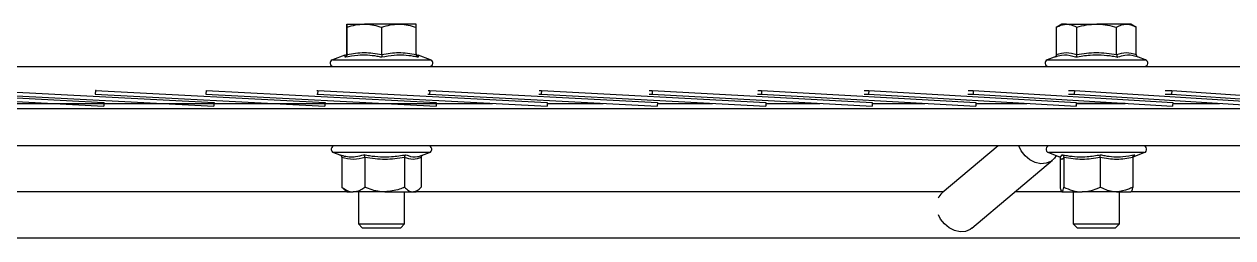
# Model space of a CAD drawing. Header units: millimetres. Extents: x 2 to 418, y 2 to 295.
# Drawn here: x 49.37 to 63.93, y 116.04 to 118.61 of the extents above; entities that cross this region are included whole.
import ezdxf

# ---------------------------------------------------------------- set-up
doc = ezdxf.new("R2010")
doc.units = ezdxf.units.MM

msp = doc.modelspace()

# ---------------------------------------------------------------- linework, layer by layer
at = {"color": 7, "linetype": 'Continuous', "lineweight": 25}
for p, q in [((53.2589, 118.2496), (53.2589, 118.5775)), ((53.2608, 118.6147), (53.2608, 118.6147)), ((53.2609, 118.6147), (53.4722, 118.6147)), ((53.2629, 118.2496), (53.2629, 118.5775)), ((53.8889, 118.6147), (53.4722, 118.6147)), ((53.6815, 118.2496), (53.6815, 118.5775)), ((54.0942, 118.6147), (53.8889, 118.6147)), ((54.0942, 118.6147), (54.0942, 118.6147)), ((54.0962, 118.2496), (54.0962, 118.5775)), ((61.872, 118.6147), (61.8052, 118.5761)), ((61.8075, 118.2496), (61.8075, 118.5775)), ((61.9295, 118.6147), (61.872, 118.6147)), ((61.9295, 118.6147), (62.2921, 118.6147)), ((62.0515, 118.2496), (62.0515, 118.5775)), ((62.6512, 118.6147), (62.2921, 118.6147)), ((62.5327, 118.2496), (62.5327, 118.5775)), ((62.7053, 118.6147), (62.6512, 118.6147)), ((62.7721, 118.5761), (62.7053, 118.6147)), ((62.7697, 118.2496), (62.7697, 118.5775)), ((53.2366, 118.2394), (53.0855, 118.1844)), ((53.2625, 118.2538), (53.2629, 118.2496)), ((54.1165, 118.2343), (54.1166, 118.2351)), ((54.2695, 118.1844), (54.1184, 118.2394)), ((62.8807, 118.1844), (62.7944, 118.2158)), ((35.7608, 118.1036), (71.5942, 118.1036)), ((61.7791, 118.2144), (61.6966, 118.1844)), ((47.6302, 117.8144), (50.3347, 117.669)), ((48.9173, 117.8144), (51.6603, 117.669)), ((50.2311, 117.8144), (50.2287, 117.77)), ((50.2404, 117.8144), (50.2311, 117.8144)), ((50.2311, 117.8144), (52.9973, 117.669)), ((51.5641, 117.8144), (51.5617, 117.77)), ((51.5641, 117.8144), (54.338, 117.669)), ((51.5641, 117.8144), (51.5641, 117.8144)), ((52.8995, 117.8144), (52.9089, 117.8144)), ((52.9089, 117.8144), (52.9066, 117.77)), ((52.9089, 117.8144), (55.6751, 117.669)), ((54.2394, 117.8144), (54.258, 117.8144)), ((54.258, 117.8144), (54.2557, 117.77)), ((54.258, 117.8144), (57.001, 117.669)), ((55.576, 117.8144), (55.6039, 117.8144)), ((55.6039, 117.8144), (55.6016, 117.77)), ((55.6039, 117.8144), (58.3083, 117.669)), ((56.9021, 117.8144), (56.939, 117.8144)), ((56.939, 117.8144), (56.9367, 117.77)), ((56.939, 117.8144), (59.5897, 117.669)), ((58.2101, 117.8144), (58.2558, 117.8144)), ((58.2558, 117.8144), (58.2537, 117.77)), ((58.2558, 117.8144), (60.8381, 117.669)), ((59.4928, 117.8144), (59.5471, 117.8144)), ((59.5471, 117.8144), (59.545, 117.77)), ((59.5471, 117.8144), (62.0464, 117.669)), ((60.743, 117.8144), (60.8055, 117.8144)), ((60.8055, 117.8144), (60.8035, 117.77)), ((60.8055, 117.8144), (63.2079, 117.669)), ((61.9536, 117.8144), (62.0241, 117.8144)), ((62.0241, 117.8144), (62.0221, 117.77)), ((62.0241, 117.8144), (64.3161, 117.669)), ((63.118, 117.8144), (63.196, 117.8144)), ((63.196, 117.8144), (63.1941, 117.77)), ((63.196, 117.8144), (65.3648, 117.669)), ((36.0714, 117.6591), (55.0162, 117.6591)), ((47.628, 117.77), (50.3324, 117.6246)), ((48.915, 117.77), (51.658, 117.6246)), ((50.2287, 117.77), (52.995, 117.6246)), ((50.3347, 117.669), (50.3324, 117.6246)), ((50.3347, 117.669), (50.3374, 117.669)), ((51.5617, 117.77), (54.3357, 117.6246)), ((51.6603, 117.669), (51.658, 117.6246)), ((51.6603, 117.669), (51.6621, 117.669)), ((52.8972, 117.77), (52.9066, 117.77)), ((52.9066, 117.77), (55.6728, 117.6246)), ((52.9973, 117.669), (52.995, 117.6246)), ((52.9973, 117.669), (52.9982, 117.669)), ((54.237, 117.77), (54.2557, 117.77)), ((54.2557, 117.77), (56.9987, 117.6246)), ((54.338, 117.669), (54.3357, 117.6246)), ((54.338, 117.669), (54.338, 117.669)), ((55.5737, 117.77), (55.6016, 117.77)), ((55.6016, 117.77), (58.306, 117.6246)), ((55.6751, 117.669), (55.6728, 117.6246)), ((55.6746, 117.6591), (56.3476, 117.6591)), ((56.8998, 117.77), (56.9367, 117.77)), ((56.9367, 117.77), (59.5875, 117.6246)), ((57.001, 117.669), (56.9987, 117.6246)), ((57.0005, 117.6591), (57.6641, 117.6591)), ((58.2079, 117.77), (58.2537, 117.77)), ((58.2537, 117.77), (60.8359, 117.6246)), ((58.3083, 117.669), (58.306, 117.6246)), ((58.3078, 117.6591), (58.9583, 117.6591)), ((59.4906, 117.77), (59.545, 117.77)), ((59.545, 117.77), (62.0443, 117.6246)), ((59.5897, 117.669), (59.5875, 117.6246)), ((59.5892, 117.6591), (60.223, 117.6591)), ((60.7408, 117.77), (60.8035, 117.77)), ((60.8035, 117.77), (63.2058, 117.6246)), ((60.8381, 117.669), (60.8359, 117.6246)), ((60.8376, 117.6591), (61.451, 117.6591)), ((61.9515, 117.77), (62.0221, 117.77)), ((62.0221, 117.77), (64.3141, 117.6246)), ((62.0464, 117.669), (62.0443, 117.6246)), ((62.0459, 117.6591), (62.6356, 117.6591)), ((62.6358, 117.6591), (62.0459, 117.6591)), ((63.116, 117.77), (63.1941, 117.77)), ((63.1941, 117.77), (65.3629, 117.6246)), ((63.2079, 117.669), (63.2058, 117.6246)), ((63.2074, 117.6591), (63.7701, 117.6591)), ((62.6358, 117.5925), (35.7608, 117.5925)), ((50.3324, 117.6246), (50.3351, 117.6246)), ((51.658, 117.6246), (51.6598, 117.6246)), ((52.995, 117.6246), (52.9959, 117.6246)), ((54.3357, 117.6246), (54.3357, 117.6246)), ((55.6728, 117.6246), (55.6719, 117.6246)), ((56.9987, 117.6246), (56.9969, 117.6246)), ((58.306, 117.6246), (58.3033, 117.6246)), ((59.5875, 117.6246), (59.5839, 117.6246)), ((60.8359, 117.6246), (60.8315, 117.6246)), ((62.0443, 117.6246), (62.039, 117.6246)), ((71.5942, 117.5925), (62.6358, 117.5925)), ((63.2058, 117.6246), (63.1998, 117.6246)), ((62.6358, 117.148), (35.7608, 117.148)), ((53.1002, 117.0647), (53.1768, 117.0368)), ((54.1615, 117.0307), (54.2548, 117.0647)), ((61.1057, 117.148), (60.4307, 116.5783)), ((61.7113, 117.0647), (61.8452, 117.016)), ((71.5942, 117.148), (62.6358, 117.148)), ((62.732, 117.016), (62.8659, 117.0647)), ((53.1986, 117.0048), (53.1986, 116.648)), ((53.4778, 117.0048), (53.4778, 116.648)), ((53.9567, 117.0048), (53.9567, 116.648)), ((54.1564, 117.0048), (54.1564, 116.648)), ((60.789, 116.1537), (61.7615, 116.9745)), ((61.8509, 117.0048), (61.8509, 116.648)), ((61.8968, 117.0048), (61.8968, 116.648)), ((62.3345, 117.0048), (62.3345, 116.648)), ((62.7263, 117.0048), (62.7263, 116.648)), ((53.2191, 116.6284), (53.2608, 116.5925)), ((54.0942, 116.5925), (54.1359, 116.6284)), ((53.2608, 116.5925), (46.9075, 116.5925)), ((53.2608, 116.5925), (53.3382, 116.5925)), ((53.7173, 116.5925), (53.3382, 116.5925)), ((53.3997, 116.5925), (53.3997, 116.2051)), ((53.7173, 116.5925), (54.0566, 116.5925)), ((53.9553, 116.2051), (53.9553, 116.5925)), ((54.0566, 116.5925), (54.0942, 116.5925)), ((60.4475, 116.5925), (54.0942, 116.5925)), ((61.8779, 116.5925), (61.3088, 116.5925)), ((61.8739, 116.5925), (62.1157, 116.5925)), ((62.0108, 116.5925), (62.0108, 116.2051)), ((62.5304, 116.5925), (62.1157, 116.5925)), ((62.5304, 116.5925), (62.705, 116.5925)), ((62.5664, 116.2051), (62.5664, 116.5925)), ((67.2886, 116.5925), (62.7072, 116.5925)), ((53.3997, 116.2051), (53.4457, 116.1591)), ((53.3997, 116.2051), (53.9553, 116.2051)), ((53.9093, 116.1591), (53.9553, 116.2051)), ((62.0108, 116.2051), (62.0568, 116.1591)), ((62.0108, 116.2051), (62.0492, 116.2051)), ((62.0492, 116.2051), (62.5664, 116.2051)), ((62.5204, 116.1591), (62.5664, 116.2051)), ((40.0664, 116.0369), (67.2886, 116.0369)), ((53.4457, 116.1591), (53.9093, 116.1591)), ((62.0568, 116.1591), (62.0889, 116.1591)), ((62.0889, 116.1591), (62.5204, 116.1591))]:
    msp.add_line(p, q, dxfattribs=at)
at = {"color": 8, "linetype": 'Continuous', "lineweight": 25}
for p, q in [((53.0855, 118.1844), (54.2695, 118.1844)), ((61.6966, 118.1844), (61.7784, 118.1844)), ((61.7784, 118.1844), (62.8807, 118.1844)), ((53.7326, 117.0647), (53.1002, 117.0647)), ((54.2548, 117.0647), (53.7326, 117.0647)), ((62.6236, 117.0647), (61.7113, 117.0647)), ((62.8659, 117.0647), (62.6236, 117.0647))]:
    msp.add_line(p, q, dxfattribs=at)
at = {"color": 7, "linetype": 'Continuous', "lineweight": 25, "flags": 128}
for points in [[(61.8057, 117.0303), (61.786, 116.9998), (61.741, 116.9596), (61.6842, 116.9363), (61.6198, 116.9315), (61.5527, 116.9457), (61.4878, 116.9777), (61.4299, 117.0253), (61.3832, 117.0849), (61.3528, 117.148)], [(60.789, 116.1537), (60.7685, 116.1388), (60.7117, 116.1154), (60.6473, 116.1107), (60.5802, 116.1249), (60.5153, 116.1569), (60.4573, 116.2045), (60.4107, 116.2641), (60.3849, 116.3151)]]:
    msp.add_lwpolyline(points, dxfattribs=at)
at = {"color": 7, "linetype": 'Continuous', "lineweight": 25}
for centre, radius, start, end in [((53.0997, 118.1452), 0.0417, 110, 270), ((54.2553, 118.1452), 0.0417, 270, 70), ((61.7108, 118.1452), 0.0417, 110, 270), ((62.8664, 118.1452), 0.0417, 270, 70), ((53.1149, 117.1051), 0.043, 90, 250), ((54.2401, 117.1051), 0.043, 290, 90), ((61.726, 117.1051), 0.043, 90, 250), ((62.8512, 117.1051), 0.043, 290, 90), ((60.5488, 116.4392), 0.1825, 130.33882, 155.53936)]:
    msp.add_arc(centre, radius, start, end, dxfattribs=at)
for points, knots in [([(53.2589, 118.5775), (53.259, 118.5825), (53.2597, 118.6044), (53.2603, 118.6102), (53.2609, 118.6147)], [0, 0, 0, 0, 0.2293621, 1, 1, 1, 1]), ([(53.2609, 118.6147), (53.261, 118.6142), (53.2617, 118.6123), (53.2624, 118.5925), (53.2629, 118.5775)], [0, 0, 0, 0, 0.2463063, 1, 1, 1, 1]), ([(53.2629, 118.5775), (53.2969, 118.5879), (53.3655, 118.6089), (53.4364, 118.6127), (53.4722, 118.6147)], [0, 0, 0, 0, 0.495458, 1, 1, 1, 1]), ([(53.4722, 118.6147), (53.4772, 118.6146), (53.5479, 118.6141), (53.6171, 118.5951), (53.6815, 118.5775)], [0, 0, 0, 0, 0.0702211, 1, 1, 1, 1]), ([(53.6815, 118.5775), (53.7152, 118.5879), (53.7832, 118.6089), (53.8534, 118.6127), (53.8889, 118.6147)], [0, 0, 0, 0, 0.495458, 1, 1, 1, 1]), ([(53.8889, 118.6147), (53.8938, 118.6146), (53.9638, 118.6141), (54.0324, 118.5951), (54.0962, 118.5775)], [0, 0, 0, 0, 0.0702211, 1, 1, 1, 1]), ([(54.0962, 118.5775), (54.0957, 118.5925), (54.095, 118.6123), (54.0943, 118.6142), (54.0942, 118.6147)], [0, 0, 0, 0, 0.7536937, 1, 1, 1, 1]), ([(61.8075, 118.5775), (61.8166, 118.5825), (61.8564, 118.6044), (61.8977, 118.6102), (61.9295, 118.6147)], [0, 0, 0, 0, 0.2293621, 1, 1, 1, 1]), ([(61.9295, 118.6147), (61.9397, 118.6142), (61.981, 118.6123), (62.0212, 118.5925), (62.0515, 118.5775)], [0, 0, 0, 0, 0.2463063, 1, 1, 1, 1]), ([(62.0515, 118.5775), (62.0906, 118.5879), (62.1695, 118.6089), (62.251, 118.6127), (62.2921, 118.6147)], [0, 0, 0, 0, 0.495458, 1, 1, 1, 1]), ([(62.2921, 118.6147), (62.2978, 118.6146), (62.379, 118.6141), (62.4586, 118.5951), (62.5327, 118.5775)], [0, 0, 0, 0, 0.0702211, 1, 1, 1, 1]), ([(62.5327, 118.5775), (62.5519, 118.5879), (62.5908, 118.6089), (62.6309, 118.6127), (62.6512, 118.6147)], [0, 0, 0, 0, 0.495458, 1, 1, 1, 1]), ([(62.6512, 118.6147), (62.654, 118.6146), (62.694, 118.6141), (62.7333, 118.5951), (62.7697, 118.5775)], [0, 0, 0, 0, 0.0702211, 1, 1, 1, 1]), ([(53.2594, 118.2585), (53.2596, 118.2589), (53.2598, 118.2594), (53.2577, 118.2526), (53.2535, 118.2456), (53.2467, 118.2387), (53.2406, 118.2366), (53.2381, 118.2358)], [0, 0, 0, 0, 0.4778978, 0.6413783, 0.7792509, 0.9088522, 1, 1, 1, 1]), ([(53.2629, 118.2496), (53.2625, 118.2459), (53.2618, 118.2386), (53.2567, 118.2285), (53.2493, 118.2203), (53.243, 118.2164), (53.2396, 118.2149), (53.2395, 118.2149)], [0, 0, 0, 0, 0.2361125, 0.4712563, 0.7322305, 0.9938734, 1, 1, 1, 1]), ([(53.6818, 118.2149), (53.6628, 118.2187), (53.5677, 118.2379), (53.4184, 118.2473), (53.2903, 118.2241), (53.2395, 118.2149)], [0, 0, 0, 0, 0.1305234, 0.6552334, 1, 1, 1, 1]), ([(53.2629, 118.2496), (53.3315, 118.2605), (53.4711, 118.2825), (53.6107, 118.2607), (53.6815, 118.2496)], [0, 0, 0, 0, 0.4922436, 1, 1, 1, 1]), ([(53.6815, 118.2496), (53.7496, 118.2605), (53.8877, 118.2825), (54.026, 118.2607), (54.0962, 118.2496)], [0, 0, 0, 0, 0.4922436, 1, 1, 1, 1]), ([(53.6815, 118.2496), (53.6815, 118.2459), (53.6815, 118.2386), (53.6816, 118.2285), (53.6817, 118.2203), (53.6817, 118.2164), (53.6818, 118.2149), (53.6818, 118.2149)], [0, 0, 0, 0, 0.2361125, 0.4712563, 0.7322305, 0.9938734, 1, 1, 1, 1]), ([(54.1197, 118.2149), (54.1008, 118.2187), (54.0056, 118.2379), (53.857, 118.2473), (53.7315, 118.2241), (53.6818, 118.2149)], [0, 0, 0, 0, 0.1305234, 0.6552334, 1, 1, 1, 1]), ([(54.1167, 118.2354), (54.1166, 118.2354), (54.1128, 118.2358), (54.1071, 118.2403), (54.1011, 118.2462), (54.0979, 118.2516), (54.0962, 118.2558), (54.0954, 118.2592), (54.0954, 118.2593), (54.0954, 118.2594)], [0, 0, 0, 0, 0.0032306, 0.1293044, 0.2389051, 0.3419713, 0.458672, 0.6405879, 1, 1, 1, 1]), ([(54.1197, 118.2149), (54.1197, 118.2149), (54.1163, 118.2164), (54.1098, 118.2203), (54.1024, 118.2285), (54.0972, 118.2386), (54.0965, 118.2459), (54.0962, 118.2496)], [0, 0, 0, 0, 0.0061266, 0.2677695, 0.5287437, 0.7638875, 1, 1, 1, 1]), ([(61.8075, 118.2496), (61.8071, 118.2459), (61.8063, 118.2386), (61.8004, 118.2285), (61.7918, 118.2203), (61.7844, 118.2164), (61.7805, 118.2149), (61.7804, 118.2149)], [0, 0, 0, 0, 0.2361125, 0.4712563, 0.7322305, 0.9938734, 1, 1, 1, 1]), ([(62.0382, 118.2149), (62.0273, 118.2187), (61.9725, 118.2379), (61.8858, 118.2473), (61.8103, 118.2241), (61.7804, 118.2149)], [0, 0, 0, 0, 0.1305234, 0.6552334, 1, 1, 1, 1]), ([(61.8075, 118.2496), (61.8475, 118.2605), (61.9289, 118.2825), (62.0102, 118.2607), (62.0515, 118.2496)], [0, 0, 0, 0, 0.4922436, 1, 1, 1, 1]), ([(62.0515, 118.2496), (62.0513, 118.2459), (62.051, 118.2386), (62.048, 118.2285), (62.0438, 118.2203), (62.0402, 118.2164), (62.0382, 118.2149), (62.0382, 118.2149)], [0, 0, 0, 0, 0.2361125, 0.4712563, 0.7322305, 0.9938734, 1, 1, 1, 1]), ([(62.5464, 118.2149), (62.5245, 118.2187), (62.4146, 118.2379), (62.2426, 118.2473), (62.0962, 118.2241), (62.0382, 118.2149)], [0, 0, 0, 0, 0.1305234, 0.6552334, 1, 1, 1, 1]), ([(62.0515, 118.2496), (62.1305, 118.2605), (62.2908, 118.2825), (62.4512, 118.2607), (62.5327, 118.2496)], [0, 0, 0, 0, 0.4922436, 1, 1, 1, 1]), ([(62.5327, 118.2496), (62.5715, 118.2605), (62.6506, 118.2825), (62.7296, 118.2607), (62.7697, 118.2496)], [0, 0, 0, 0, 0.4922436, 1, 1, 1, 1]), ([(62.5327, 118.2496), (62.5329, 118.2459), (62.5333, 118.2386), (62.5363, 118.2285), (62.5406, 118.2203), (62.5444, 118.2164), (62.5464, 118.2149), (62.5464, 118.2149)], [0, 0, 0, 0, 0.2361125, 0.4712563, 0.7322305, 0.9938734, 1, 1, 1, 1]), ([(62.7968, 118.2149), (62.7859, 118.2187), (62.7308, 118.2379), (62.6455, 118.2473), (62.5745, 118.2241), (62.5464, 118.2149)], [0, 0, 0, 0, 0.1305234, 0.6552334, 1, 1, 1, 1]), ([(62.7968, 118.2149), (62.7967, 118.2149), (62.7928, 118.2164), (62.7854, 118.2203), (62.7769, 118.2285), (62.7709, 118.2386), (62.7701, 118.2459), (62.7697, 118.2496)], [0, 0, 0, 0, 0.00612663, 0.26776949, 0.5287437, 0.76388747, 1, 1, 1, 1]), ([(53.1716, 117.0395), (53.1845, 117.0357), (53.2491, 117.0166), (53.3495, 117.0071), (53.4333, 117.0303), (53.4666, 117.0395)], [0, 0, 0, 0, 0.1305234, 0.6552334, 1, 1, 1, 1]), ([(53.1716, 117.0395), (53.1717, 117.0395), (53.1756, 117.0381), (53.1829, 117.0342), (53.1915, 117.0259), (53.1974, 117.0159), (53.1982, 117.0085), (53.1986, 117.0048)], [0, 0, 0, 0, 0.00612663, 0.26776949, 0.5287437, 0.76388747, 1, 1, 1, 1]), ([(53.4778, 117.0048), (53.432, 116.994), (53.3389, 116.9719), (53.2458, 116.9937), (53.1986, 117.0048)], [0, 0, 0, 0, 0.4922436, 1, 1, 1, 1]), ([(53.4666, 117.0395), (53.4883, 117.0357), (53.5976, 117.0166), (53.7687, 117.0071), (53.9146, 117.0303), (53.9724, 117.0395)], [0, 0, 0, 0, 0.1305234, 0.6552334, 1, 1, 1, 1]), ([(53.4778, 117.0048), (53.4776, 117.0085), (53.4773, 117.0159), (53.4748, 117.0259), (53.4713, 117.0342), (53.4682, 117.0381), (53.4666, 117.0395), (53.4666, 117.0395)], [0, 0, 0, 0, 0.2361125, 0.4712563, 0.7322305, 0.9938734, 1, 1, 1, 1]), ([(53.9567, 117.0048), (53.8782, 116.994), (53.7185, 116.9719), (53.5589, 116.9937), (53.4778, 117.0048)], [0, 0, 0, 0, 0.4922436, 1, 1, 1, 1]), ([(53.9567, 117.0048), (53.957, 117.0085), (53.9574, 117.0159), (53.9609, 117.0259), (53.9658, 117.0342), (53.9701, 117.0381), (53.9724, 117.0395), (53.9724, 117.0395)], [0, 0, 0, 0, 0.23611253, 0.4712563, 0.73223051, 0.99387337, 1, 1, 1, 1]), ([(54.1564, 117.0048), (54.1237, 116.994), (54.0571, 116.9719), (53.9905, 116.9937), (53.9567, 117.0048)], [0, 0, 0, 0, 0.4922436, 1, 1, 1, 1]), ([(54.1564, 117.0048), (54.1568, 117.0085), (54.1576, 117.0159), (54.1636, 117.0258), (54.1706, 117.0331), (54.1762, 117.0359), (54.1782, 117.0368)], [0, 0, 0, 0, 0.27035173, 0.53959421, 0.83841286, 1, 1, 1, 1]), ([(61.8478, 117.0184), (61.8482, 117.0175), (61.8505, 117.0134), (61.8507, 117.0086), (61.8509, 117.0048)], [0, 0, 0, 0, 0.2185215, 1, 1, 1, 1]), ([(61.8968, 117.0048), (61.8893, 116.994), (61.874, 116.9719), (61.8587, 116.9937), (61.8509, 117.0048)], [0, 0, 0, 0, 0.4922436, 1, 1, 1, 1]), ([(61.8747, 117.0395), (61.8947, 117.0357), (61.9951, 117.0166), (62.1519, 117.0071), (62.2845, 117.0303), (62.3371, 117.0395)], [0, 0, 0, 0, 0.1305234, 0.6552334, 1, 1, 1, 1]), ([(61.8747, 117.0395), (61.8748, 117.0395), (61.878, 117.0381), (61.884, 117.0342), (61.891, 117.0259), (61.8958, 117.0159), (61.8965, 117.0085), (61.8968, 117.0048)], [0, 0, 0, 0, 0.0061266, 0.2677695, 0.5287437, 0.7638875, 1, 1, 1, 1]), ([(62.3345, 117.0048), (62.2627, 116.994), (62.1168, 116.9719), (61.9709, 116.9937), (61.8968, 117.0048)], [0, 0, 0, 0, 0.4922436, 1, 1, 1, 1]), ([(62.3345, 117.0048), (62.3346, 117.0085), (62.3346, 117.0159), (62.3352, 117.0259), (62.336, 117.0342), (62.3367, 117.0381), (62.3371, 117.0395), (62.3371, 117.0395)], [0, 0, 0, 0, 0.23611253, 0.4712563, 0.73223051, 0.99387337, 1, 1, 1, 1]), ([(62.7263, 117.0048), (62.6621, 116.994), (62.5315, 116.9719), (62.4009, 116.9937), (62.3345, 117.0048)], [0, 0, 0, 0, 0.4922436, 1, 1, 1, 1]), ([(62.3371, 117.0395), (62.3548, 117.0357), (62.4437, 117.0166), (62.5833, 117.0071), (62.7034, 117.0303), (62.751, 117.0395)], [0, 0, 0, 0, 0.1305234, 0.6552334, 1, 1, 1, 1]), ([(62.7263, 117.0048), (62.7267, 117.0085), (62.7274, 117.0159), (62.7328, 117.0259), (62.7406, 117.0342), (62.7473, 117.0381), (62.7509, 117.0395), (62.751, 117.0395)], [0, 0, 0, 0, 0.2361125, 0.4712563, 0.7322305, 0.9938734, 1, 1, 1, 1]), ([(53.1986, 116.648), (53.2203, 116.6334), (53.2645, 116.6037), (53.3128, 116.5926), (53.3375, 116.5925), (53.3382, 116.5925)], [0, 0, 0, 0, 0.4843396, 0.986324, 1, 1, 1, 1]), ([(53.2195, 116.6289), (53.218, 116.6299), (53.2108, 116.6347), (53.204, 116.6421), (53.1986, 116.648)], [0, 0, 0, 0, 0.2050456, 1, 1, 1, 1]), ([(53.3382, 116.5925), (53.3577, 116.5946), (53.3975, 116.5989), (53.4438, 116.6238), (53.4701, 116.6426), (53.4778, 116.648)], [0, 0, 0, 0, 0.4062935, 0.8272725, 1, 1, 1, 1]), ([(53.7173, 116.5925), (53.7118, 116.5925), (53.6448, 116.5933), (53.5628, 116.6127), (53.4919, 116.6422), (53.4778, 116.648)], [0, 0, 0, 0, 0.06669484, 0.81409777, 1, 1, 1, 1]), ([(53.9567, 116.648), (53.9365, 116.6395), (53.8604, 116.6077), (53.7778, 116.5989), (53.7173, 116.5925)], [0, 0, 0, 0, 0.2661302, 1, 1, 1, 1]), ([(53.9567, 116.648), (53.9723, 116.6334), (54.0039, 116.6037), (54.0384, 116.5926), (54.0561, 116.5925), (54.0566, 116.5925)], [0, 0, 0, 0, 0.4843396, 0.986324, 1, 1, 1, 1]), ([(54.0566, 116.5925), (54.0706, 116.5946), (54.099, 116.5989), (54.1321, 116.6238), (54.151, 116.6426), (54.1564, 116.648)], [0, 0, 0, 0, 0.40629346, 0.82727247, 1, 1, 1, 1]), ([(61.8509, 116.648), (61.8545, 116.6334), (61.8617, 116.6037), (61.8697, 116.5926), (61.8737, 116.5925), (61.8739, 116.5925)], [0, 0, 0, 0, 0.4843396, 0.986324, 1, 1, 1, 1]), ([(61.8739, 116.5925), (61.8771, 116.5946), (61.8836, 116.5989), (61.8912, 116.6238), (61.8955, 116.6426), (61.8968, 116.648)], [0, 0, 0, 0, 0.4062935, 0.8272725, 1, 1, 1, 1]), ([(61.8968, 116.648), (61.9308, 116.6334), (62.0001, 116.6037), (62.0758, 116.5926), (62.1146, 116.5925), (62.1157, 116.5925)], [0, 0, 0, 0, 0.4843396, 0.986324, 1, 1, 1, 1]), ([(62.1157, 116.5925), (62.1463, 116.5946), (62.2087, 116.5989), (62.2812, 116.6238), (62.3225, 116.6426), (62.3345, 116.648)], [0, 0, 0, 0, 0.40629346, 0.82727247, 1, 1, 1, 1]), ([(62.5304, 116.5925), (62.5259, 116.5925), (62.4712, 116.5933), (62.404, 116.6127), (62.3461, 116.6422), (62.3345, 116.648)], [0, 0, 0, 0, 0.0666948, 0.8140978, 1, 1, 1, 1]), ([(62.7263, 116.648), (62.7098, 116.6395), (62.6475, 116.6077), (62.58, 116.5989), (62.5304, 116.5925)], [0, 0, 0, 0, 0.2661302, 1, 1, 1, 1]), ([(62.7263, 116.648), (62.7228, 116.6334), (62.7155, 116.6037), (62.7076, 116.5926), (62.7035, 116.5925), (62.7034, 116.5925)], [0, 0, 0, 0, 0.4843396, 0.986324, 1, 1, 1, 1])]:
    msp.add_open_spline(points, degree=3, knots=knots, dxfattribs=at)
at = {"color": 8, "linetype": 'Continuous', "lineweight": 25}
for points, knots in [([(53.2395, 118.2149), (53.2396, 118.2189), (53.2397, 118.2344), (53.239, 118.2343), (53.2385, 118.2343)], [0, 0, 0, 0, 0.2573453, 1, 1, 1, 1]), ([(53.2593, 118.2545), (53.2598, 118.2629), (53.2609, 118.2803), (53.2619, 118.2628), (53.2625, 118.2538)], [0, 0, 0, 0, 0.48183, 1, 1, 1, 1]), ([(54.1166, 118.2351), (54.1167, 118.2363), (54.117, 118.2413), (54.1186, 118.2263), (54.1197, 118.2149)], [0, 0, 0, 0, 0.240706, 1, 1, 1, 1]), ([(53.9724, 117.0395), (53.9813, 117.0357), (54.026, 117.0167), (54.0893, 117.0068), (54.1438, 117.0264), (54.1609, 117.0326)], [0, 0, 0, 0, 0.1459111, 0.7324808, 1, 1, 1, 1]), ([(61.8475, 117.0222), (61.8516, 117.019), (61.8615, 117.0112), (61.8698, 117.029), (61.8747, 117.0395)], [0, 0, 0, 0, 0.4084381, 1, 1, 1, 1]), ([(62.751, 117.0395), (62.7487, 117.0355), (62.7413, 117.0225), (62.7344, 117.0223), (62.7297, 117.0222)], [0, 0, 0, 0, 0.312861, 1, 1, 1, 1])]:
    msp.add_open_spline(points, degree=3, knots=knots, dxfattribs=at)

doc.saveas('drawing.dxf')
